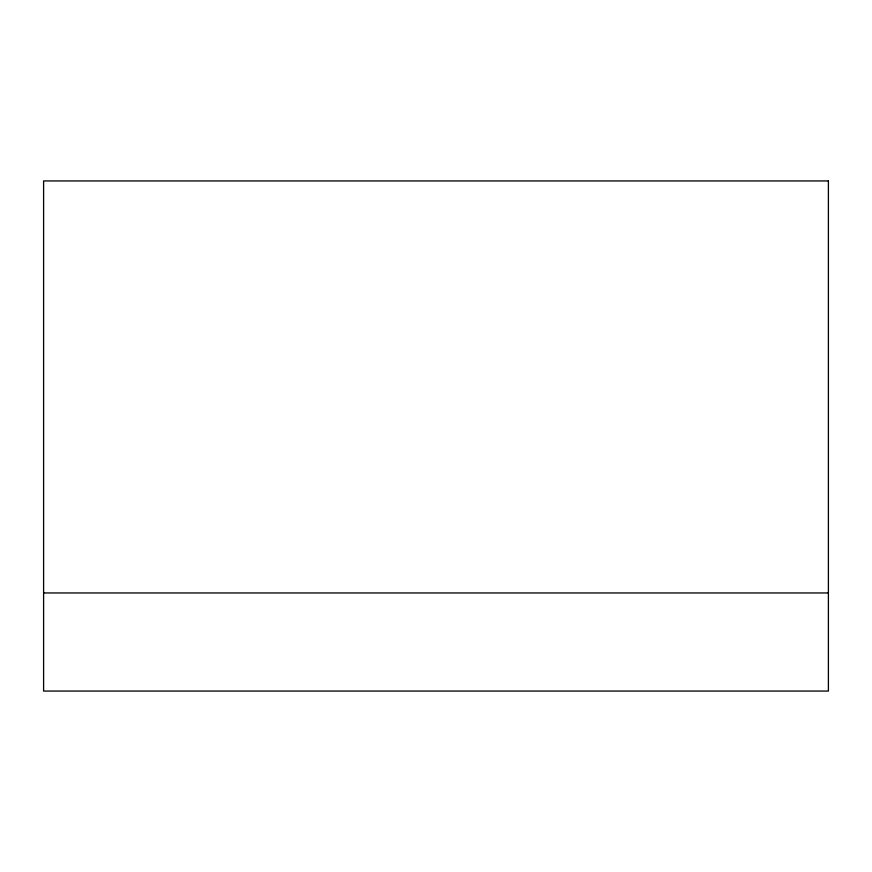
<?xml version="1.0" encoding="UTF-8"?>
<svg xmlns="http://www.w3.org/2000/svg" width="872" height="872" viewBox="0 0 872 872"><rect width="100%" height="100%" fill="white"/><g stroke="black" fill="none" stroke-linecap="round" stroke-linejoin="round"><path stroke-width="1.31" d="M43.6 592.96L828.4 592.96M828.4 180.94L43.6 180.94L43.6 691.06L828.4 691.06L828.4 180.94"/></g></svg>
